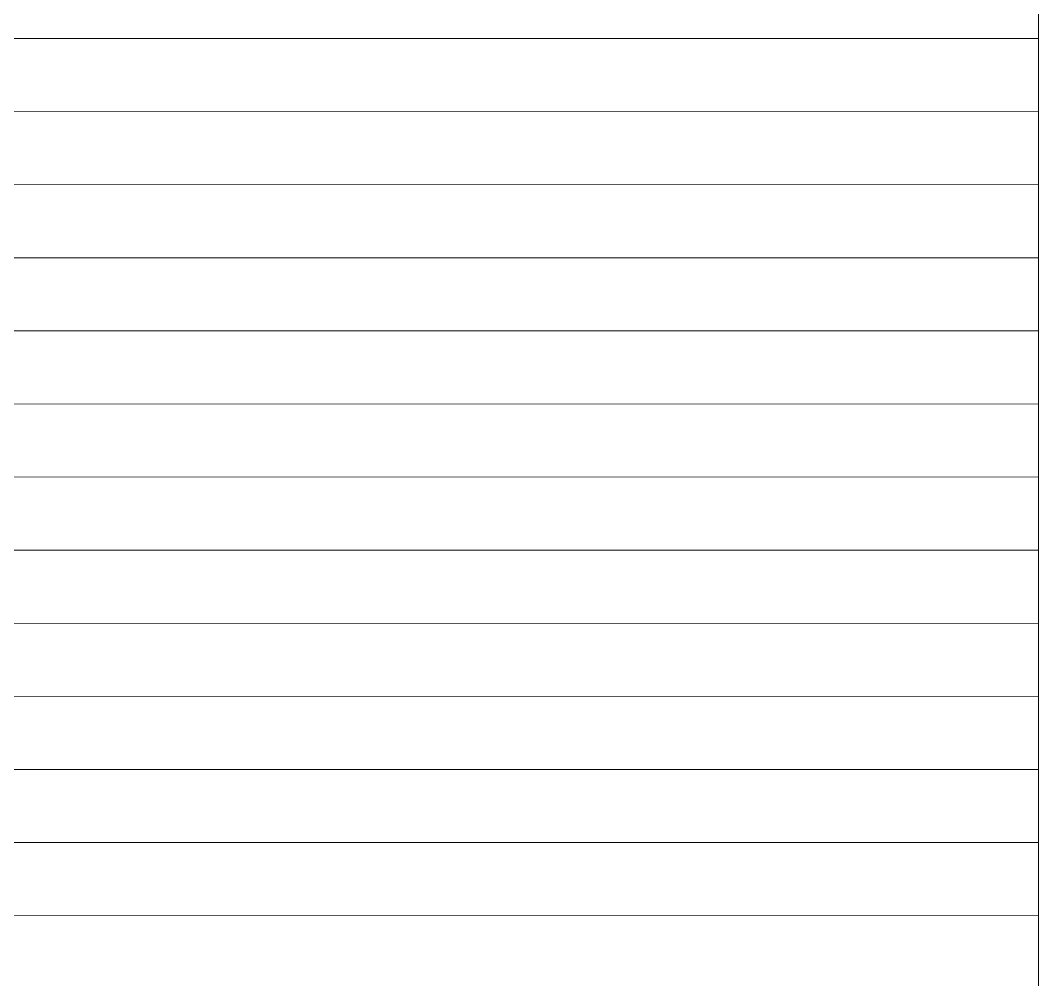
# Model space of a CAD drawing. Header units: inches. Extents: x -422522 to 22891, y -2973 to 414515.
# Drawn here: x 22607.7 to 22886.3, y 4449.4 to 4711.9 of the extents above; entities that cross this region are included whole.
import ezdxf

# ---------------------------------------------------------------- set-up
doc = ezdxf.new("R2010")
doc.units = ezdxf.units.IN
doc.header["$MEASUREMENT"] = 0
doc.layers.add('ARREDAMENTO', color=8, linetype='Continuous', lineweight=13)

msp = doc.modelspace()

# ---------------------------------------------------------------- linework, layer by layer
at = {"layer": 'ARREDAMENTO'}
for p, q in [((22886.29773, 4366.95866), (22886.24032, 4716.95866)), ((22886.24196, 4706.95866), (22236.24197, 4706.85204)), ((22886.24524, 4686.95866), (22886.24196, 4706.95866)), ((22886.24524, 4686.95866), (22236.24525, 4686.85205)), ((22886.24852, 4666.95866), (22886.24524, 4686.95866)), ((22886.24852, 4666.95866), (22236.24853, 4666.85205)), ((22886.2518, 4646.95866), (22886.24852, 4666.95866)), ((22886.2518, 4646.95866), (22236.25181, 4646.85205)), ((22886.25508, 4626.95866), (22886.2518, 4646.95866)), ((22886.25508, 4626.95866), (22236.25509, 4626.85205)), ((22886.25836, 4606.95866), (22886.25508, 4626.95866)), ((22886.25836, 4606.95866), (22236.25837, 4606.85205)), ((22886.26164, 4586.95866), (22886.25836, 4606.95866)), ((22886.26164, 4586.95866), (22236.26165, 4586.85205)), ((22886.26492, 4566.95866), (22886.26164, 4586.95866)), ((22886.26492, 4566.95866), (22236.26493, 4566.85205)), ((22886.2682, 4546.95866), (22886.26492, 4566.95866)), ((22886.2682, 4546.95866), (22236.26821, 4546.85205)), ((22886.27148, 4526.95866), (22886.2682, 4546.95866)), ((22886.27148, 4526.95866), (22236.27149, 4526.85205)), ((22886.27476, 4506.95866), (22886.27148, 4526.95866)), ((22886.27476, 4506.95866), (22236.27477, 4506.85205)), ((22886.27804, 4486.95866), (22886.27476, 4506.95866)), ((22886.27804, 4486.95866), (22236.27805, 4486.85205)), ((22886.28132, 4466.95866), (22886.27804, 4486.95866)), ((22886.28132, 4466.95866), (22236.28133, 4466.85205)), ((22886.2846, 4446.95866), (22886.28132, 4466.95866))]:
    msp.add_line(p, q, dxfattribs=at)

doc.saveas('drawing.dxf')
